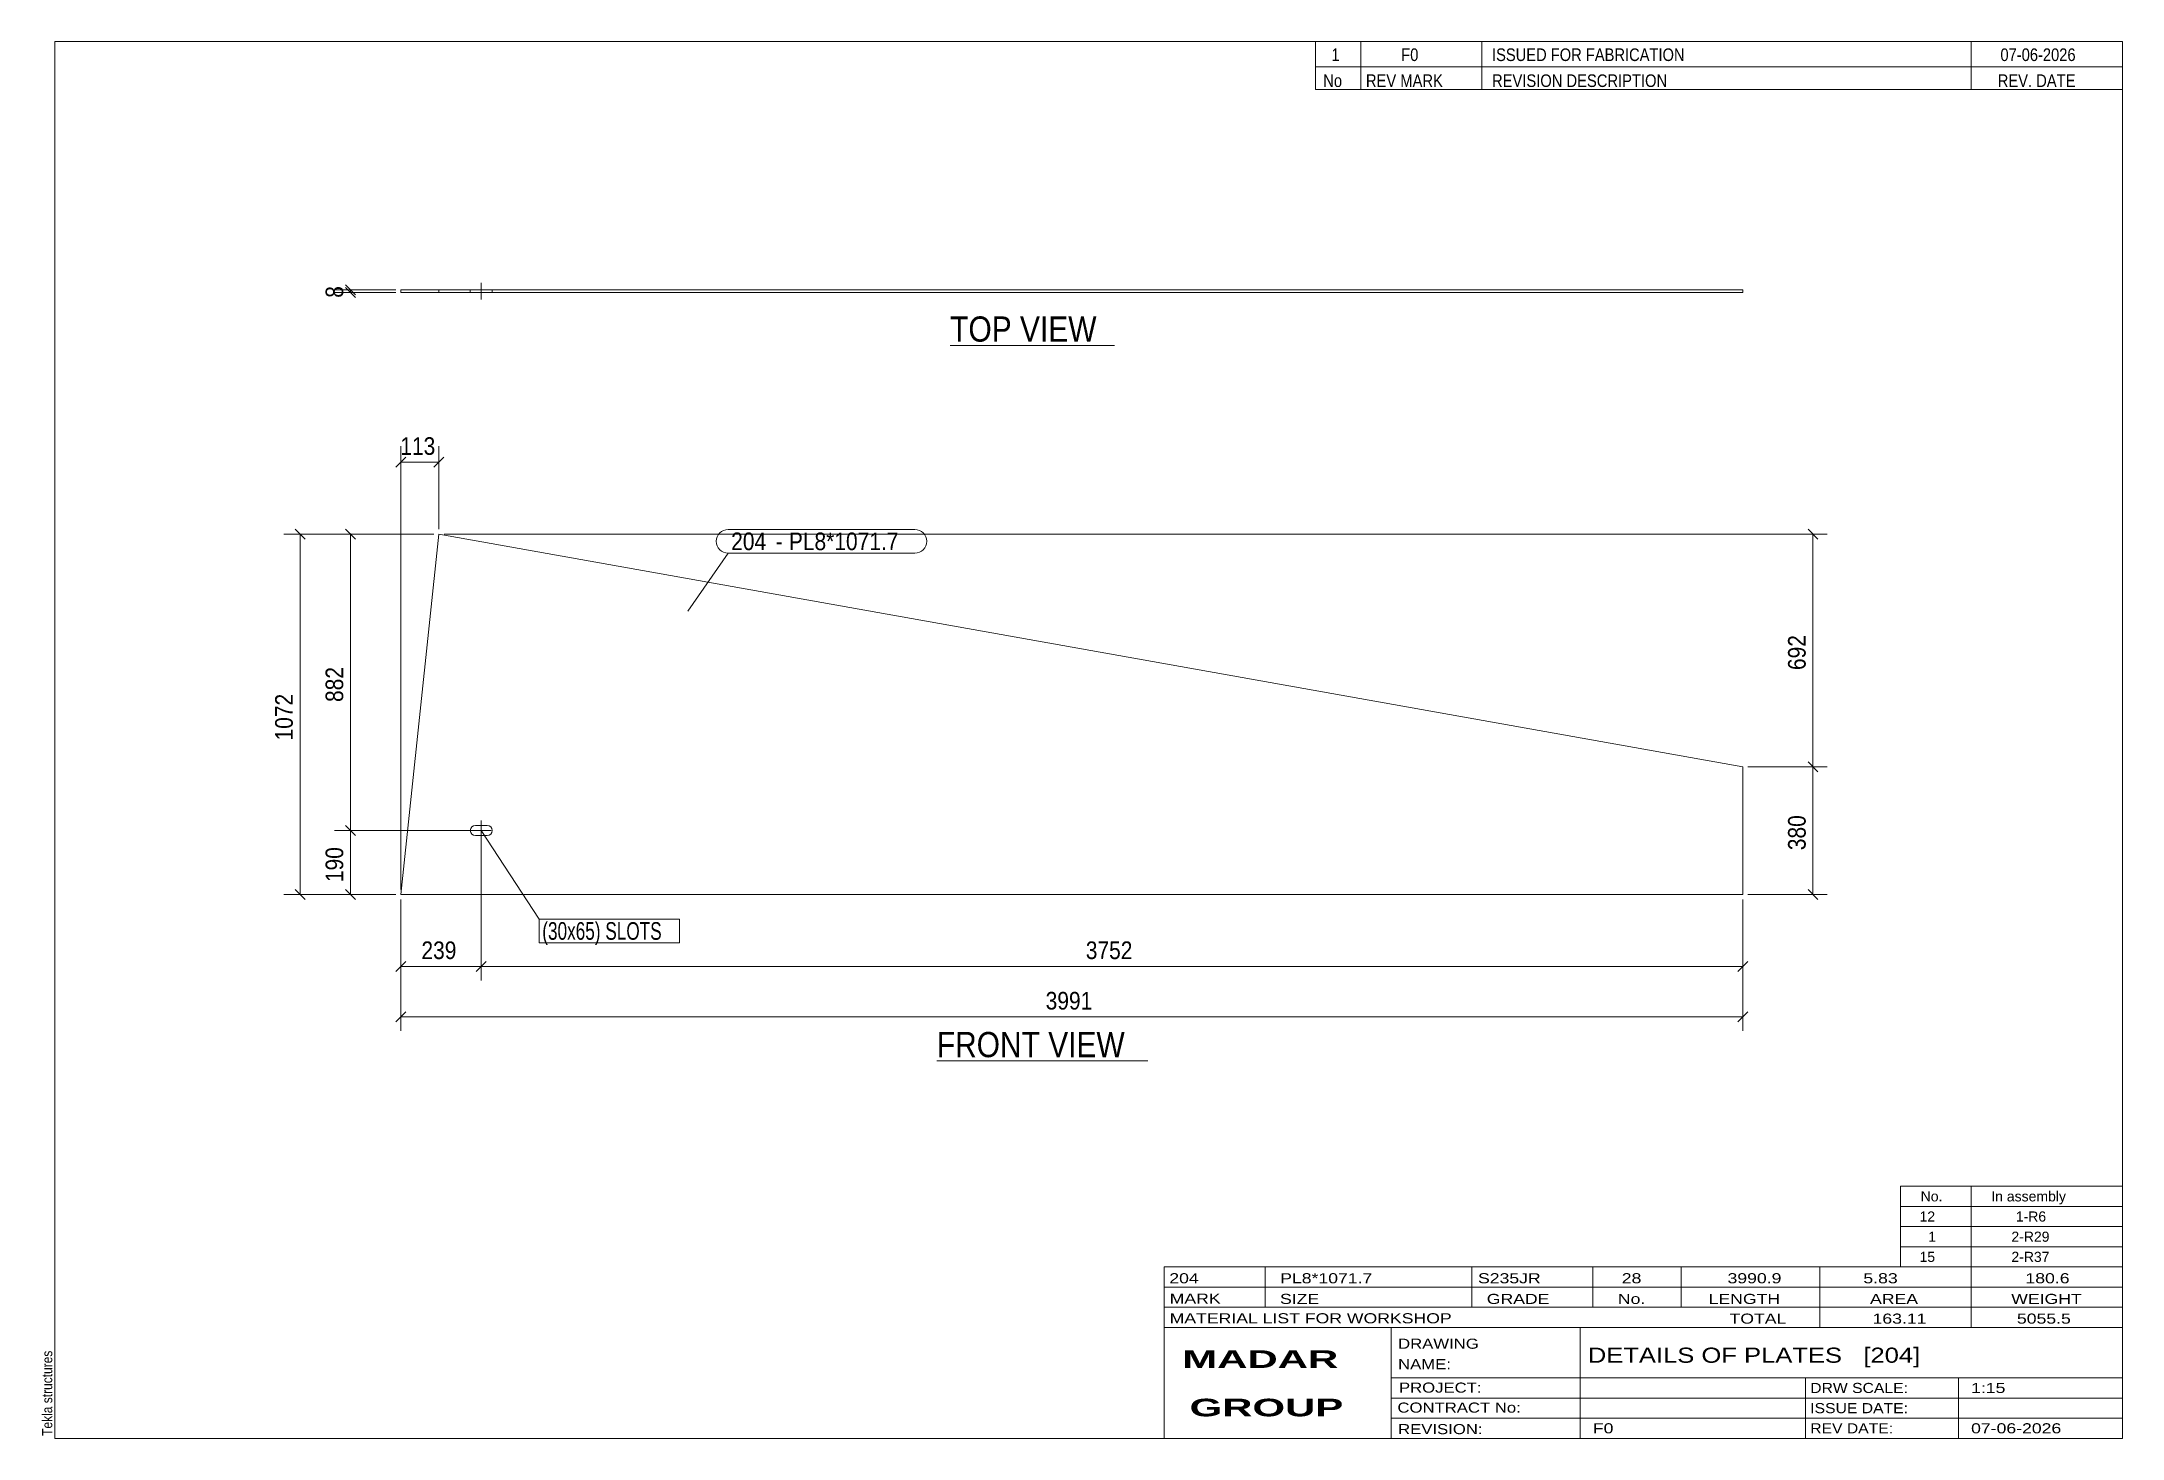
# Model space of a CAD drawing. Header units: millimetres. Extents: x 2 to 415, y 5 to 282.
import ezdxf

# ---------------------------------------------------------------- set-up
doc = ezdxf.new("R2010")
doc.units = ezdxf.units.MM
doc.linetypes.add('XKITLINE00', pattern=[0])
doc.linetypes.add('XKITLINE02', pattern=[4, 2, -2])
for name, color, linetype, lineweight in [('Bolt', 3, 'Continuous', 0), ('BoltMark', 7, 'Continuous', 0), ('Dimensions', 7, 'Continuous', 0), ('DrawingSheet', 5, 'Continuous', 0), ('OtherObjectType', 7, 'Continuous', 0), ('Part', 2, 'Continuous', 0), ('PartMark', 7, 'Continuous', 0)]:
    doc.layers.add(name, color=color, linetype=linetype, lineweight=lineweight)
doc.styles.add('ARIAL', font='ARIAL.TTF')
doc.styles.add('ARIAL_BOLD', font='ARIALBD.TTF')
doc.styles.add('ARIAL_NARROW', font='ARIALN.TTF')

# ---------------------------------------------------------------- blocks, each defined once
blk = doc.blocks.new('*A1')
at = {"layer": 'Bolt', "color": 3, "linetype": 'XKITLINE00', "lineweight": 0}
for p, q in [((87.4, 125.55), (87.48, 125.93)), ((87.48, 125.16), (87.4, 125.55)), ((87.4, 125.55), (87.4, 125.55)), ((87.48, 125.93), (87.69, 126.25)), ((87.69, 124.84), (87.48, 125.16)), ((91.57, 125.55), (87.57, 125.55)), ((87.69, 126.25), (88.02, 126.47)), ((88.02, 124.62), (87.69, 124.84)), ((88.02, 126.47), (88.4, 126.55)), ((88.4, 124.55), (88.02, 124.62)), ((88.4, 126.55), (90.73, 126.55)), ((90.73, 124.55), (88.4, 124.55)), ((89.57, 123.55), (89.57, 127.55)), ((90.73, 126.55), (91.12, 126.47)), ((91.12, 124.62), (90.73, 124.55)), ((91.12, 126.47), (91.44, 126.25)), ((91.44, 124.84), (91.12, 124.62)), ((91.44, 126.25), (91.66, 125.93)), ((91.66, 125.16), (91.44, 124.84)), ((91.66, 125.93), (91.73, 125.55)), ((91.73, 125.55), (91.66, 125.16)), ((91.73, 125.55), (91.73, 125.55))]:
    blk.add_line(p, q, dxfattribs=at)
blk = doc.blocks.new('*A2')
at = {"layer": 'Part', "color": 2, "linetype": 'XKITLINE00', "lineweight": 0}
for p, q in [((73.65, 112.88), (81.19, 184.33)), ((81.19, 184.33), (339.71, 138.2)), ((339.71, 138.2), (339.71, 112.88)), ((339.71, 112.88), (73.65, 112.88))]:
    blk.add_line(p, q, dxfattribs=at)
blk = doc.blocks.new('*A3')
at = {"layer": 'Bolt', "color": 3, "linetype": 'XKITLINE00', "lineweight": 0}
for p, q in [((87.4, 232.77), (87.4, 232.24)), ((89.57, 230.84), (89.57, 234.17)), ((91.73, 232.77), (91.73, 232.24))]:
    blk.add_line(p, q, dxfattribs=at)
blk = doc.blocks.new('*A4')
at = {"layer": 'Part', "color": 2, "linetype": 'XKITLINE00', "lineweight": 0}
for p, q in [((339.71, 232.77), (73.65, 232.77)), ((73.65, 232.24), (73.65, 232.77)), ((339.71, 232.24), (73.65, 232.24)), ((81.19, 232.24), (81.19, 232.77)), ((339.71, 232.77), (339.71, 232.77)), ((339.71, 232.24), (339.71, 232.77)), ((339.71, 232.24), (339.71, 232.24))]:
    blk.add_line(p, q, dxfattribs=at)
at = {"layer": 'Part', "color": 7, "linetype": 'XKITLINE02', "lineweight": 0}
blk.add_line((339.71, 232.24), (339.71, 232.77), dxfattribs=at)
blk = doc.blocks.new('*A5')
at = {"layer": 'DrawingSheet', "color": 5, "linetype": 'XKITLINE00', "lineweight": 0}
for p, q in [((415, 282), (5, 282)), ((5, 282), (5, 5)), ((415, 5), (415, 282)), ((5, 5), (415, 5))]:
    blk.add_line(p, q, dxfattribs=at)
at = {"layer": 'DrawingSheet', "color": 5, "style": 'ARIAL', "width": 0.85}
blk.add_text('Tekla structures', height=2, rotation=90, dxfattribs=at).set_placement((4.5, 5.5))
blk = doc.blocks.new('*A6')
at = {"layer": 'OtherObjectType', "color": 7, "linetype": 'XKITLINE00', "lineweight": 0}
for p, q in [((371, 55), (415, 55)), ((371, 51), (371, 55)), ((385, 51), (385, 55)), ((415, 51), (415, 55)), ((371, 51), (415, 51)), ((371, 47), (371, 51)), ((385, 47), (385, 51)), ((415, 47), (415, 51)), ((371, 47), (415, 47)), ((371, 43), (371, 47)), ((385, 43), (385, 47)), ((415, 43), (415, 47)), ((371, 43), (415, 43)), ((371, 39), (371, 43)), ((385, 39), (385, 43)), ((415, 39), (415, 43)), ((371, 39), (415, 39))]:
    blk.add_line(p, q, dxfattribs=at)
at = {"layer": 'OtherObjectType', "color": 7, "style": 'ARIAL_NARROW', "width": 1.211571}
for s, p in [('No.', (375, 52)), ('In assembly', (389, 52)), ('12', (374.77, 48)), ('1-R6', (393.86, 48)), ('1', (376.5, 44)), ('2-R29', (392.99, 44)), ('15', (374.77, 40)), ('2-R37', (392.99, 40))]:
    blk.add_text(s, height=2, dxfattribs=at).set_placement(p)
blk = doc.blocks.new('*A7')
at = {"layer": 'OtherObjectType', "color": 7, "linetype": 'XKITLINE00', "lineweight": 0}
for p, q in [((255, 282), (415, 282)), ((415, 282), (255, 282)), ((255, 282), (255, 277)), ((264, 282), (264, 277)), ((288, 282), (288, 277)), ((385, 282), (385, 277)), ((415, 282), (415, 277)), ((255, 277), (415, 277)), ((255, 277), (255, 272.5)), ((255, 277), (415, 277)), ((264, 277), (264, 272.5)), ((288, 277), (288, 272.5)), ((385, 277), (385, 272.5)), ((415, 277), (415, 272.5)), ((415, 272.5), (255, 272.5))]:
    blk.add_line(p, q, dxfattribs=at)
at = {"layer": 'OtherObjectType', "color": 7, "style": 'ARIAL_NARROW'}
for s, width, p in [('1', 1.017001, (258.16, 278.15)), ('F0', 1.017001, (272, 278.15)), ('ISSUED FOR FABRICATION', 1.017001, (290, 278.15)), ('07-06-2026', 1.017001, (390.82, 278.15)), ('No', 1.02, (256.54, 273)), ('REV MARK', 1.02, (265, 273)), ('REVISION DESCRIPTION', 1.02, (290, 273)), ('REV. DATE', 1.02, (390.28, 273))]:
    blk.add_text(s, height=2.5, dxfattribs=dict(at, width=width)).set_placement(p)
blk = doc.blocks.new('*A8')
at = {"layer": 'OtherObjectType', "color": 7, "linetype": 'XKITLINE00', "lineweight": 0}
for p, q in [((225, 39), (415, 39)), ((225, 39), (225, 35)), ((225, 39), (415, 39)), ((245, 35), (245, 39)), ((286, 35), (286, 39)), ((310, 35), (310, 39)), ((327.5, 35), (327.5, 39)), ((355, 35), (355, 39)), ((385, 35), (385, 39)), ((415, 35), (415, 39)), ((225, 35), (415, 35)), ((225, 35), (225, 5)), ((225, 35), (415, 35)), ((245, 31), (245, 35)), ((286, 31), (286, 35)), ((310, 31), (310, 35)), ((327.5, 31), (327.5, 35)), ((355, 31), (355, 35)), ((385, 31), (385, 35)), ((415, 31), (415, 35)), ((225, 31), (415, 31)), ((355, 27), (355, 31)), ((385, 27), (385, 31)), ((415, 27), (415, 31)), ((225, 27), (415, 27)), ((270, 21), (270, 27)), ((307.5, 17), (307.5, 27)), ((415, 21), (415, 27)), ((270, 21), (270, 5)), ((415, 17), (415, 21)), ((270, 17), (415, 17)), ((307.5, 5), (307.5, 17)), ((352.16, 13), (352.16, 17)), ((382.5, 5), (382.5, 17)), ((415, 13), (415, 17)), ((270, 13), (415, 13)), ((352.16, 5), (352.16, 13)), ((415, 9), (415, 13)), ((270, 9), (415, 9)), ((415, 5), (415, 9)), ((225, 5), (415, 5)), ((262.5, 5), (415, 5))]:
    blk.add_line(p, q, dxfattribs=at)
at = {"layer": 'OtherObjectType', "color": 7, "style": 'ARIAL_NARROW'}
for s, height, width, p in [('204', 2, 1.525501, (226.01, 35.76)), ('PL8*1071.7', 2, 1.525501, (248, 35.76)), ('S235JR', 2, 1.525501, (287.22, 35.76)), ('28', 2, 1.525501, (315.73, 35.76)), ('3990.9', 2, 1.525501, (336.7, 35.76)), ('5.83', 2, 1.525501, (363.64, 35.76)), ('180.6', 2, 1.525501, (395.78, 35.76)), ('MARK', 2, 1.525501, (226.08, 31.73)), ('SIZE', 2, 1.525501, (247.96, 31.66)), ('GRADE', 2, 1.525501, (288.96, 31.66)), ('No.', 2, 1.525501, (314.96, 31.66)), ('LENGTH', 2, 1.525501, (332.96, 31.66)), ('AREA', 2, 1.525501, (364.96, 31.66)), ('WEIGHT', 2, 1.525501, (392.96, 31.66)), ('MATERIAL LIST FOR WORKSHOP', 2, 1.525501, (226.08, 27.82)), ('TOTAL', 2, 1.525501, (337.1, 27.75)), ('163.11', 2, 1.525501, (365.46, 27.75)), ('5055.5', 2, 1.525501, (394.09, 27.75)), ('DRAWING', 2, 1.445, (271.38, 22.78)), ('NAME:', 2, 1.445, (271.38, 18.72)), ('DETAILS OF PLATES   [204]', 3, 1.474651, (309, 20)), ('PROJECT:', 2, 1.445, (271.55, 14.07)), ('DRW SCALE:', 2, 1.36, (353.1, 14)), ('1:15', 2, 1.525501, (385, 14)), ('CONTRACT No:', 2, 1.445, (271.25, 10.11)), ('ISSUE DATE:', 2, 1.36, (353.1, 10)), ('REVISION:', 2, 1.445, (271.38, 5.84)), ('F0', 2, 1.525501, (310, 6)), ('REV DATE:', 2, 1.36, (353.1, 6)), ('07-06-2026', 2, 1.525501, (385, 6))]:
    blk.add_text(s, height=height, dxfattribs=dict(at, width=width)).set_placement(p)
at = {"layer": 'OtherObjectType', "color": 1, "style": 'ARIAL_BOLD', "width": 1.7}
for s, p in [('MADAR ', (228.58, 18.97)), ('GROUP', (230.03, 9.37))]:
    blk.add_text(s, height=3.5, dxfattribs=at).set_placement(p)
blk = doc.blocks.new('*A9')
at = {"layer": 'Dimensions', "color": 7, "linetype": 'XKITLINE00', "lineweight": 0}
for p, q in [((80.19, 184.33), (50.45, 184.33)), ((52.66, 185.32), (54.64, 183.34)), ((53.65, 112.88), (53.65, 184.33)), ((72.65, 112.88), (50.45, 112.88)), ((52.66, 113.87), (54.64, 111.89))]:
    blk.add_line(p, q, dxfattribs=at)
at = {"layer": 'Dimensions', "color": 3}
for p in [(53.65, 184.33), (53.65, 112.88)]:
    blk.add_point(p, dxfattribs=at)
at = {"layer": 'Dimensions', "color": 3, "style": 'ARIAL', "width": 0.85}
blk.add_text('1072', height=3.5, rotation=90.0002, dxfattribs=at).set_placement((52.2, 143.41))
blk = doc.blocks.new('*A10')
at = {"layer": 'Dimensions', "color": 7, "linetype": 'XKITLINE00', "lineweight": 0}
for p, q in [((88.57, 125.55), (60.45, 125.55)), ((62.66, 126.54), (64.64, 124.56)), ((63.65, 112.88), (63.65, 125.55)), ((72.65, 112.88), (60.45, 112.88)), ((62.66, 113.87), (64.64, 111.89))]:
    blk.add_line(p, q, dxfattribs=at)
at = {"layer": 'Dimensions', "color": 3}
for p in [(63.65, 125.55), (63.65, 112.88)]:
    blk.add_point(p, dxfattribs=at)
at = {"layer": 'Dimensions', "color": 3, "style": 'ARIAL', "width": 0.85}
blk.add_text('190', height=3.5, rotation=90.0002, dxfattribs=at).set_placement((62.2, 115.32))
blk = doc.blocks.new('*A11')
at = {"layer": 'Dimensions', "color": 7, "linetype": 'XKITLINE00', "lineweight": 0}
for p, q in [((80.19, 184.33), (60.45, 184.33)), ((62.66, 185.32), (64.64, 183.34)), ((63.65, 125.55), (63.65, 184.33)), ((88.57, 125.55), (60.45, 125.55)), ((62.66, 126.54), (64.64, 124.56))]:
    blk.add_line(p, q, dxfattribs=at)
at = {"layer": 'Dimensions', "color": 3}
for p in [(63.65, 184.33), (63.65, 125.55)]:
    blk.add_point(p, dxfattribs=at)
at = {"layer": 'Dimensions', "color": 3, "style": 'ARIAL', "width": 0.85}
blk.add_text('882', height=3.5, rotation=90.0002, dxfattribs=at).set_placement((62.2, 151.04))
blk = doc.blocks.new('*A12')
at = {"layer": 'Dimensions', "color": 7, "linetype": 'XKITLINE00', "lineweight": 0}
for p, q in [((340.71, 138.2), (356.45, 138.2)), ((352.66, 139.19), (354.64, 137.21)), ((353.65, 112.88), (353.65, 138.2)), ((340.71, 112.88), (356.45, 112.88)), ((352.66, 113.87), (354.64, 111.89))]:
    blk.add_line(p, q, dxfattribs=at)
at = {"layer": 'Dimensions', "color": 3}
for p in [(353.65, 138.2), (353.65, 112.88)]:
    blk.add_point(p, dxfattribs=at)
at = {"layer": 'Dimensions', "color": 3, "style": 'ARIAL', "width": 0.85}
blk.add_text('380', height=3.5, rotation=90.0002, dxfattribs=at).set_placement((352.2, 121.65))
blk = doc.blocks.new('*A13')
at = {"layer": 'Dimensions', "color": 7, "linetype": 'XKITLINE00', "lineweight": 0}
for p, q in [((82.19, 184.33), (356.45, 184.33)), ((352.66, 185.32), (354.64, 183.34)), ((353.65, 138.2), (353.65, 184.33)), ((340.71, 138.2), (356.45, 138.2)), ((352.66, 139.19), (354.64, 137.21))]:
    blk.add_line(p, q, dxfattribs=at)
at = {"layer": 'Dimensions', "color": 3}
for p in [(353.65, 184.33), (353.65, 138.2)]:
    blk.add_point(p, dxfattribs=at)
at = {"layer": 'Dimensions', "color": 3, "style": 'ARIAL', "width": 0.85}
blk.add_text('692', height=3.5, rotation=90.0002, dxfattribs=at).set_placement((352.2, 157.37))
blk = doc.blocks.new('*A14')
at = {"layer": 'Dimensions', "color": 7, "linetype": 'XKITLINE00', "lineweight": 0}
for p, q in [((73.65, 111.88), (73.65, 85.8)), ((339.71, 111.88), (339.71, 85.8)), ((74.64, 89.59), (72.66, 87.61)), ((73.65, 88.6), (339.71, 88.6)), ((340.7, 89.59), (338.72, 87.61))]:
    blk.add_line(p, q, dxfattribs=at)
at = {"layer": 'Dimensions', "color": 3}
for p in [(73.65, 88.6), (339.71, 88.6)]:
    blk.add_point(p, dxfattribs=at)
at = {"layer": 'Dimensions', "color": 3, "style": 'ARIAL', "width": 0.85}
blk.add_text('3991', height=3.5, dxfattribs=at).set_placement((201.49, 90.05))
blk = doc.blocks.new('*A15')
at = {"layer": 'Dimensions', "color": 7, "linetype": 'XKITLINE00', "lineweight": 0}
for p, q in [((89.57, 124.55), (89.57, 95.8)), ((73.65, 111.88), (73.65, 95.8)), ((74.64, 99.59), (72.66, 97.61)), ((90.56, 99.59), (88.58, 97.61)), ((73.65, 98.6), (89.57, 98.6))]:
    blk.add_line(p, q, dxfattribs=at)
at = {"layer": 'Dimensions', "color": 3}
for p in [(73.65, 98.6), (89.57, 98.6)]:
    blk.add_point(p, dxfattribs=at)
at = {"layer": 'Dimensions', "color": 3, "style": 'ARIAL', "width": 0.85}
blk.add_text('239', height=3.5, dxfattribs=at).set_placement((77.71, 100.05))
blk = doc.blocks.new('*A16')
at = {"layer": 'Dimensions', "color": 7, "linetype": 'XKITLINE00', "lineweight": 0}
for p, q in [((89.57, 124.55), (89.57, 95.8)), ((339.71, 111.88), (339.71, 95.8)), ((90.56, 99.59), (88.58, 97.61)), ((340.7, 99.59), (338.72, 97.61)), ((89.57, 98.6), (339.71, 98.6))]:
    blk.add_line(p, q, dxfattribs=at)
at = {"layer": 'Dimensions', "color": 3}
for p in [(89.57, 98.6), (339.71, 98.6)]:
    blk.add_point(p, dxfattribs=at)
at = {"layer": 'Dimensions', "color": 3, "style": 'ARIAL', "width": 0.85}
blk.add_text('3752', height=3.5, dxfattribs=at).set_placement((209.45, 100.05))
blk = doc.blocks.new('*A17')
at = {"layer": 'Dimensions', "color": 7, "linetype": 'XKITLINE00', "lineweight": 0}
for p, q in [((74.64, 199.59), (72.66, 197.61)), ((73.65, 113.88), (73.65, 201.8)), ((73.65, 198.6), (81.19, 198.6)), ((82.18, 199.59), (80.2, 197.61)), ((81.19, 185.33), (81.19, 201.8))]:
    blk.add_line(p, q, dxfattribs=at)
at = {"layer": 'Dimensions', "color": 3}
for p in [(73.65, 198.6), (81.19, 198.6)]:
    blk.add_point(p, dxfattribs=at)
at = {"layer": 'Dimensions', "color": 3, "style": 'ARIAL', "width": 0.85}
blk.add_text('113', height=3.5, dxfattribs=at).set_placement((73.52, 200.05))
blk = doc.blocks.new('*A18')
at = {"layer": 'BoltMark', "color": 7, "linetype": 'XKITLINE00', "lineweight": 0}
for p, q in [((89.57, 125.55), (101.07, 107.98)), ((101.07, 107.98), (128.85, 107.98)), ((101.07, 103.28), (101.07, 107.98)), ((128.85, 103.28), (128.85, 107.98)), ((101.07, 103.28), (128.85, 103.28))]:
    blk.add_line(p, q, dxfattribs=at)
at = {"layer": 'BoltMark', "color": 3, "style": 'ARIAL_NARROW', "width": 0.85}
blk.add_text('(30x65) SLOTS', height=3.5, dxfattribs=at).set_placement((101.67, 103.88))
blk = doc.blocks.new('*A19')
at = {"layer": 'PartMark', "color": 7, "linetype": 'XKITLINE00', "lineweight": 0}
for p, q in [((138.53, 185.25), (175.57, 185.25)), ((130.53, 169.04), (138.53, 180.55)), ((138.53, 180.55), (175.57, 180.55))]:
    blk.add_line(p, q, dxfattribs=at)
for centre, start, end in [((138.53, 182.9), 90, 270), ((175.57, 182.9), 270, 90)]:
    blk.add_arc(centre, 2.35, start, end, dxfattribs=at)
at = {"layer": 'PartMark', "color": 1, "style": 'ARIAL', "width": 0.85}
blk.add_text('204', height=3.5, dxfattribs=at).set_placement((139.13, 181.15))
at = {"layer": 'PartMark', "color": 3, "style": 'ARIAL', "width": 0.85}
for s, p in [('-', (147.97, 181.15)), ('PL8*1071.7', (150.57, 181.15))]:
    blk.add_text(s, height=3.5, dxfattribs=at).set_placement(p)
blk = doc.blocks.new('*A20')
at = {"layer": 'OtherObjectType', "color": 7, "linetype": 'XKITLINE00', "lineweight": 0}
blk.add_line((179.9, 79.85), (221.75, 79.85), dxfattribs=at)
at = {"layer": 'OtherObjectType', "color": 3, "style": 'ARIAL', "width": 0.85}
blk.add_text('FRONT VIEW', height=5, dxfattribs=at).set_placement((179.9, 80.6))
blk = doc.blocks.new('*A21')
at = {"layer": 'Dimensions', "color": 7, "linetype": 'XKITLINE00', "lineweight": 0}
for p, q in [((72.65, 232.77), (60.45, 232.77)), ((72.65, 232.24), (60.45, 232.24)), ((62.66, 233.76), (64.64, 231.78)), ((62.66, 233.23), (64.64, 231.25)), ((63.65, 232.24), (63.65, 232.77))]:
    blk.add_line(p, q, dxfattribs=at)
at = {"layer": 'Dimensions', "color": 3}
for p in [(63.65, 232.77), (63.65, 232.24)]:
    blk.add_point(p, dxfattribs=at)
at = {"layer": 'Dimensions', "color": 3, "style": 'ARIAL', "width": 0.85}
blk.add_text('8', height=3.5, rotation=90.0002, dxfattribs=at).set_placement((62.2, 231.2))
blk = doc.blocks.new('*A22')
at = {"layer": 'OtherObjectType', "color": 7, "linetype": 'XKITLINE00', "lineweight": 0}
blk.add_line((182.55, 221.75), (215.16, 221.75), dxfattribs=at)
at = {"layer": 'OtherObjectType', "color": 3, "style": 'ARIAL', "width": 0.85}
blk.add_text('TOP VIEW', height=5, dxfattribs=at).set_placement((182.55, 222.5))

msp = doc.modelspace()

# ---------------------------------------------------------------- block references
at = {"lineweight": 0}
for name in ['*A5', '*A7', '*A21', '*A4', '*A3', '*A22', '*A17', '*A9', '*A11', '*A2', '*A13', '*A19', '*A12', '*A10', '*A15', '*A1', '*A16', '*A18', '*A14', '*A20', '*A6', '*A8']:
    msp.add_blockref(name, (0, 0), dxfattribs=at)

doc.saveas('drawing.dxf')
